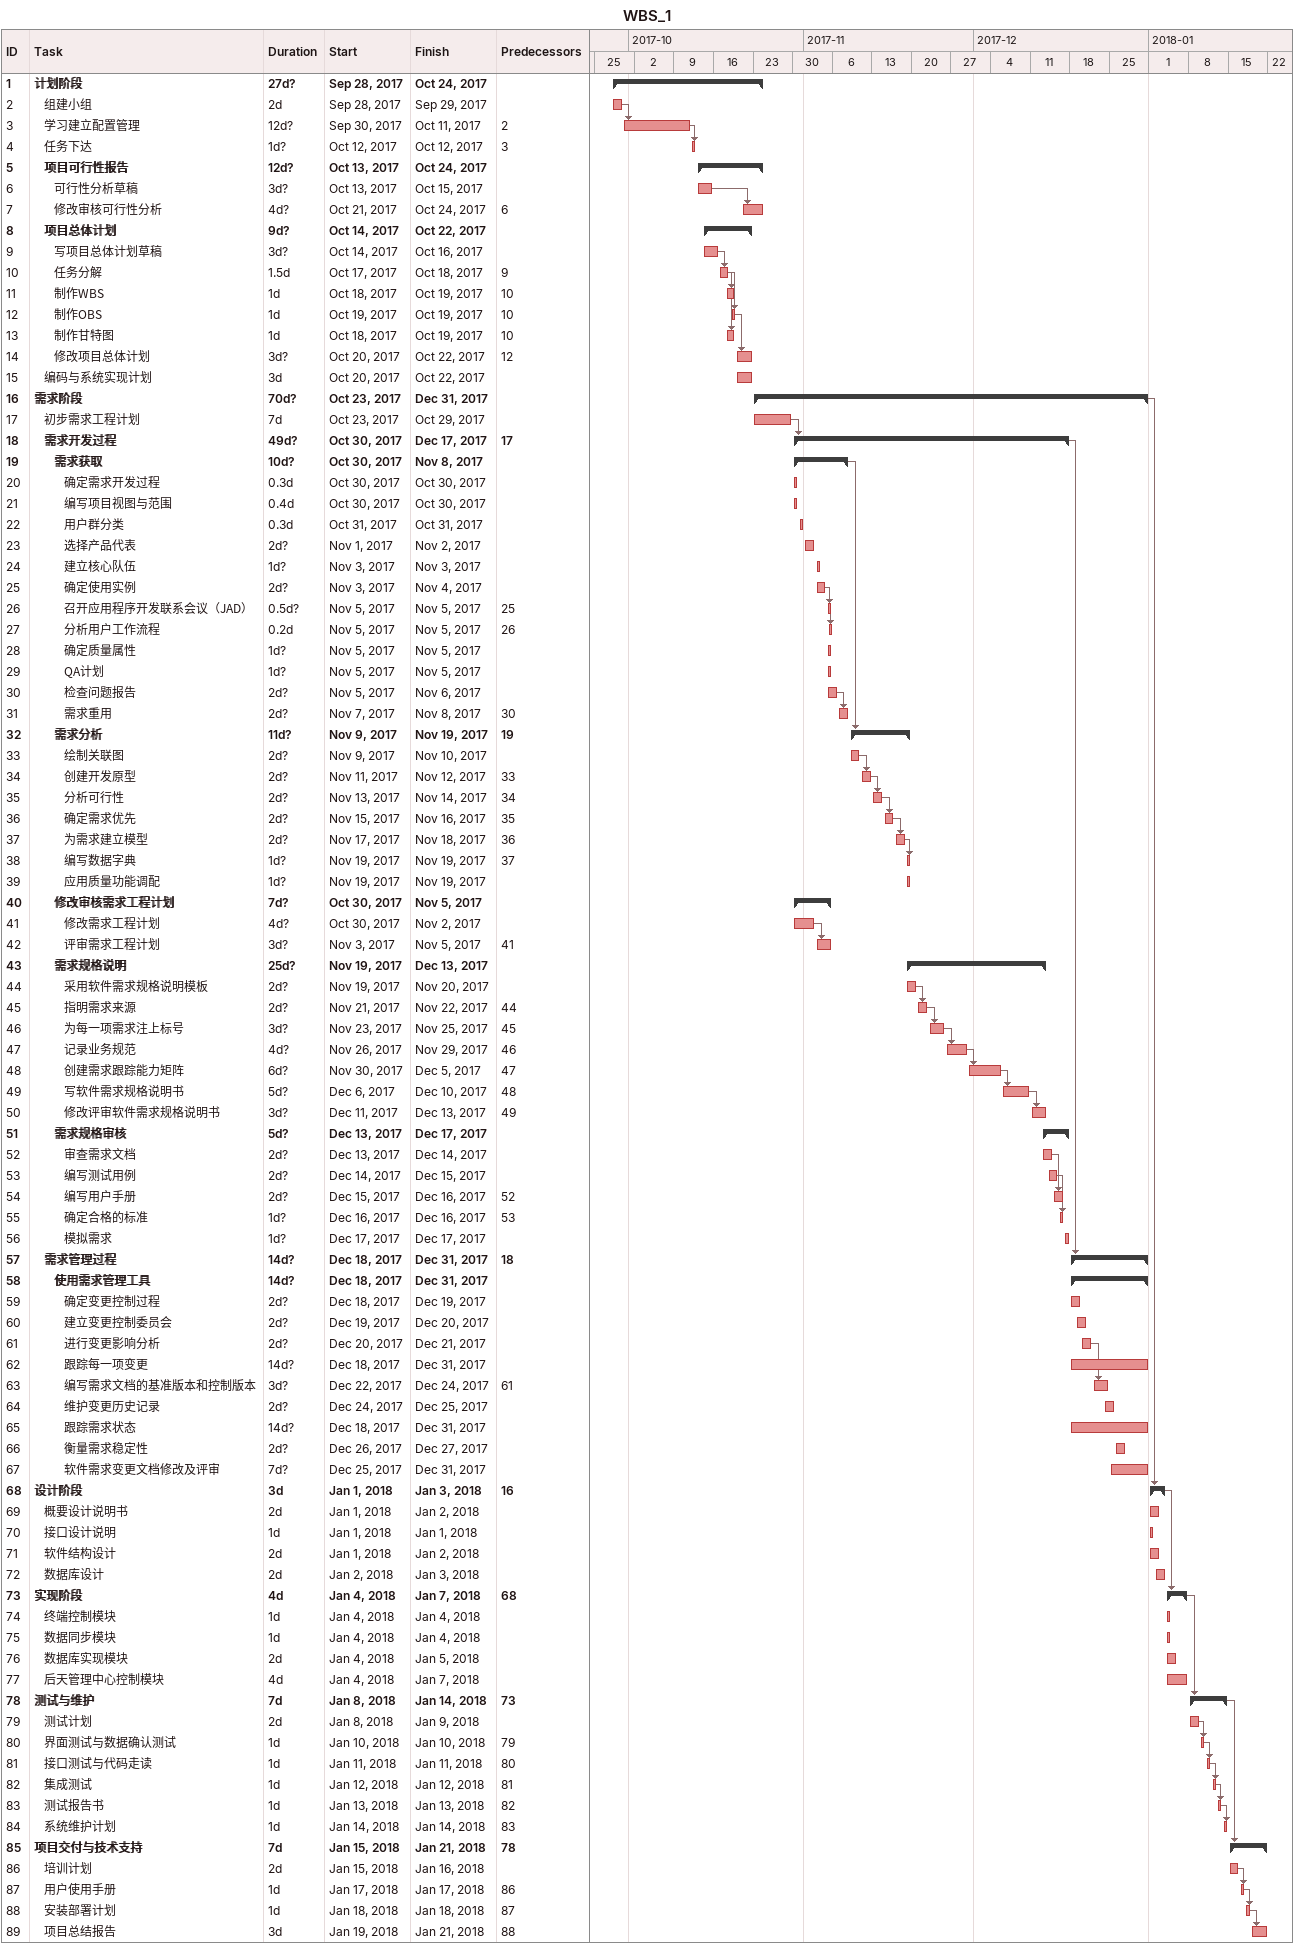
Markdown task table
WBS_1

| ID | Level | Task | Duration | Start | Finish | Predecessors |
|---|---|---|---|---|---|---|
| 1 | 1 | **计划阶段** | 27d? | 2017-09-28 | 2017-10-24 |  |
| 2 | 2 | 组建小组 | 2d | 2017-09-28 | 2017-09-29 |  |
| 3 | 2 | 学习建立配置管理 | 12d? | 2017-09-30 | 2017-10-11 | 2 |
| 4 | 2 | 任务下达 | 1d? | 2017-10-12 | 2017-10-12 | 3 |
| 5 | 2 | **项目可行性报告** | 12d? | 2017-10-13 | 2017-10-24 |  |
| 6 | 3 | 可行性分析草稿 | 3d? | 2017-10-13 | 2017-10-15 |  |
| 7 | 3 | 修改审核可行性分析 | 4d? | 2017-10-21 | 2017-10-24 | 6 |
| 8 | 2 | **项目总体计划** | 9d? | 2017-10-14 | 2017-10-22 |  |
| 9 | 3 | 写项目总体计划草稿 | 3d? | 2017-10-14 | 2017-10-16 |  |
| 10 | 3 | 任务分解 | 1.5d | 2017-10-17 | 2017-10-18 | 9 |
| 11 | 3 | 制作WBS | 1d | 2017-10-18 | 2017-10-19 | 10 |
| 12 | 3 | 制作OBS | 1d | 2017-10-19 | 2017-10-19 | 10 |
| 13 | 3 | 制作甘特图 | 1d | 2017-10-18 | 2017-10-19 | 10 |
| 14 | 3 | 修改项目总体计划 | 3d? | 2017-10-20 | 2017-10-22 | 12 |
| 15 | 2 | 编码与系统实现计划 | 3d | 2017-10-20 | 2017-10-22 |  |
| 16 | 1 | **需求阶段** | 70d? | 2017-10-23 | 2017-12-31 |  |
| 17 | 2 | 初步需求工程计划 | 7d | 2017-10-23 | 2017-10-29 |  |
| 18 | 2 | **需求开发过程** | 49d? | 2017-10-30 | 2017-12-17 | 17 |
| 19 | 3 | **需求获取** | 10d? | 2017-10-30 | 2017-11-08 |  |
| 20 | 4 | 确定需求开发过程 | 0.3d | 2017-10-30 | 2017-10-30 |  |
| 21 | 4 | 编写项目视图与范围 | 0.4d | 2017-10-30 | 2017-10-30 |  |
| 22 | 4 | 用户群分类 | 0.3d | 2017-10-31 | 2017-10-31 |  |
| 23 | 4 | 选择产品代表 | 2d? | 2017-11-01 | 2017-11-02 |  |
| 24 | 4 | 建立核心队伍 | 1d? | 2017-11-03 | 2017-11-03 |  |
| 25 | 4 | 确定使用实例 | 2d? | 2017-11-03 | 2017-11-04 |  |
| 26 | 4 | 召开应用程序开发联系会议（JAD） | 0.5d? | 2017-11-05 | 2017-11-05 | 25 |
| 27 | 4 | 分析用户工作流程 | 0.2d | 2017-11-05 | 2017-11-05 | 26 |
| 28 | 4 | 确定质量属性 | 1d? | 2017-11-05 | 2017-11-05 |  |
| 29 | 4 | QA计划 | 1d? | 2017-11-05 | 2017-11-05 |  |
| 30 | 4 | 检查问题报告 | 2d? | 2017-11-05 | 2017-11-06 |  |
| 31 | 4 | 需求重用 | 2d? | 2017-11-07 | 2017-11-08 | 30 |
| 32 | 3 | **需求分析** | 11d? | 2017-11-09 | 2017-11-19 | 19 |
| 33 | 4 | 绘制关联图 | 2d? | 2017-11-09 | 2017-11-10 |  |
| 34 | 4 | 创建开发原型 | 2d? | 2017-11-11 | 2017-11-12 | 33 |
| 35 | 4 | 分析可行性 | 2d? | 2017-11-13 | 2017-11-14 | 34 |
| 36 | 4 | 确定需求优先 | 2d? | 2017-11-15 | 2017-11-16 | 35 |
| 37 | 4 | 为需求建立模型 | 2d? | 2017-11-17 | 2017-11-18 | 36 |
| 38 | 4 | 编写数据字典 | 1d? | 2017-11-19 | 2017-11-19 | 37 |
| 39 | 4 | 应用质量功能调配 | 1d? | 2017-11-19 | 2017-11-19 |  |
| 40 | 3 | **修改审核需求工程计划** | 7d? | 2017-10-30 | 2017-11-05 |  |
| 41 | 4 | 修改需求工程计划 | 4d? | 2017-10-30 | 2017-11-02 |  |
| 42 | 4 | 评审需求工程计划 | 3d? | 2017-11-03 | 2017-11-05 | 41 |
| 43 | 3 | **需求规格说明** | 25d? | 2017-11-19 | 2017-12-13 |  |
| 44 | 4 | 采用软件需求规格说明模板 | 2d? | 2017-11-19 | 2017-11-20 |  |
| 45 | 4 | 指明需求来源 | 2d? | 2017-11-21 | 2017-11-22 | 44 |
| 46 | 4 | 为每一项需求注上标号 | 3d? | 2017-11-23 | 2017-11-25 | 45 |
| 47 | 4 | 记录业务规范 | 4d? | 2017-11-26 | 2017-11-29 | 46 |
| 48 | 4 | 创建需求跟踪能力矩阵 | 6d? | 2017-11-30 | 2017-12-05 | 47 |
| 49 | 4 | 写软件需求规格说明书 | 5d? | 2017-12-06 | 2017-12-10 | 48 |
| 50 | 4 | 修改评审软件需求规格说明书 | 3d? | 2017-12-11 | 2017-12-13 | 49 |
| 51 | 3 | **需求规格审核** | 5d? | 2017-12-13 | 2017-12-17 |  |
| 52 | 4 | 审查需求文档 | 2d? | 2017-12-13 | 2017-12-14 |  |
| 53 | 4 | 编写测试用例 | 2d? | 2017-12-14 | 2017-12-15 |  |
| 54 | 4 | 编写用户手册 | 2d? | 2017-12-15 | 2017-12-16 | 52 |
| 55 | 4 | 确定合格的标准 | 1d? | 2017-12-16 | 2017-12-16 | 53 |
| 56 | 4 | 模拟需求 | 1d? | 2017-12-17 | 2017-12-17 |  |
| 57 | 2 | **需求管理过程** | 14d? | 2017-12-18 | 2017-12-31 | 18 |
| 58 | 3 | **使用需求管理工具** | 14d? | 2017-12-18 | 2017-12-31 |  |
| 59 | 4 | 确定变更控制过程 | 2d? | 2017-12-18 | 2017-12-19 |  |
| 60 | 4 | 建立变更控制委员会 | 2d? | 2017-12-19 | 2017-12-20 |  |
| 61 | 4 | 进行变更影响分析 | 2d? | 2017-12-20 | 2017-12-21 |  |
| 62 | 4 | 跟踪每一项变更 | 14d? | 2017-12-18 | 2017-12-31 |  |
| 63 | 4 | 编写需求文档的基准版本和控制版本 | 3d? | 2017-12-22 | 2017-12-24 | 61 |
| 64 | 4 | 维护变更历史记录 | 2d? | 2017-12-24 | 2017-12-25 |  |
| 65 | 4 | 跟踪需求状态 | 14d? | 2017-12-18 | 2017-12-31 |  |
| 66 | 4 | 衡量需求稳定性 | 2d? | 2017-12-26 | 2017-12-27 |  |
| 67 | 4 | 软件需求变更文档修改及评审 | 7d? | 2017-12-25 | 2017-12-31 |  |
| 68 | 1 | **设计阶段** | 3d | 2018-01-01 | 2018-01-03 | 16 |
| 69 | 2 | 概要设计说明书 | 2d | 2018-01-01 | 2018-01-02 |  |
| 70 | 2 | 接口设计说明 | 1d | 2018-01-01 | 2018-01-01 |  |
| 71 | 2 | 软件结构设计 | 2d | 2018-01-01 | 2018-01-02 |  |
| 72 | 2 | 数据库设计 | 2d | 2018-01-02 | 2018-01-03 |  |
| 73 | 1 | **实现阶段** | 4d | 2018-01-04 | 2018-01-07 | 68 |
| 74 | 2 | 终端控制模块 | 1d | 2018-01-04 | 2018-01-04 |  |
| 75 | 2 | 数据同步模块 | 1d | 2018-01-04 | 2018-01-04 |  |
| 76 | 2 | 数据库实现模块 | 2d | 2018-01-04 | 2018-01-05 |  |
| 77 | 2 | 后天管理中心控制模块 | 4d | 2018-01-04 | 2018-01-07 |  |
| 78 | 1 | **测试与维护** | 7d | 2018-01-08 | 2018-01-14 | 73 |
| 79 | 2 | 测试计划 | 2d | 2018-01-08 | 2018-01-09 |  |
| 80 | 2 | 界面测试与数据确认测试 | 1d | 2018-01-10 | 2018-01-10 | 79 |
| 81 | 2 | 接口测试与代码走读 | 1d | 2018-01-11 | 2018-01-11 | 80 |
| 82 | 2 | 集成测试 | 1d | 2018-01-12 | 2018-01-12 | 81 |
| 83 | 2 | 测试报告书 | 1d | 2018-01-13 | 2018-01-13 | 82 |
| 84 | 2 | 系统维护计划 | 1d | 2018-01-14 | 2018-01-14 | 83 |
| 85 | 1 | **项目交付与技术支持** | 7d | 2018-01-15 | 2018-01-21 | 78 |
| 86 | 2 | 培训计划 | 2d | 2018-01-15 | 2018-01-16 |  |
| 87 | 2 | 用户使用手册 | 1d | 2018-01-17 | 2018-01-17 | 86 |
| 88 | 2 | 安装部署计划 | 1d | 2018-01-18 | 2018-01-18 | 87 |
| 89 | 2 | 项目总结报告 | 3d | 2018-01-19 | 2018-01-21 | 88 |
